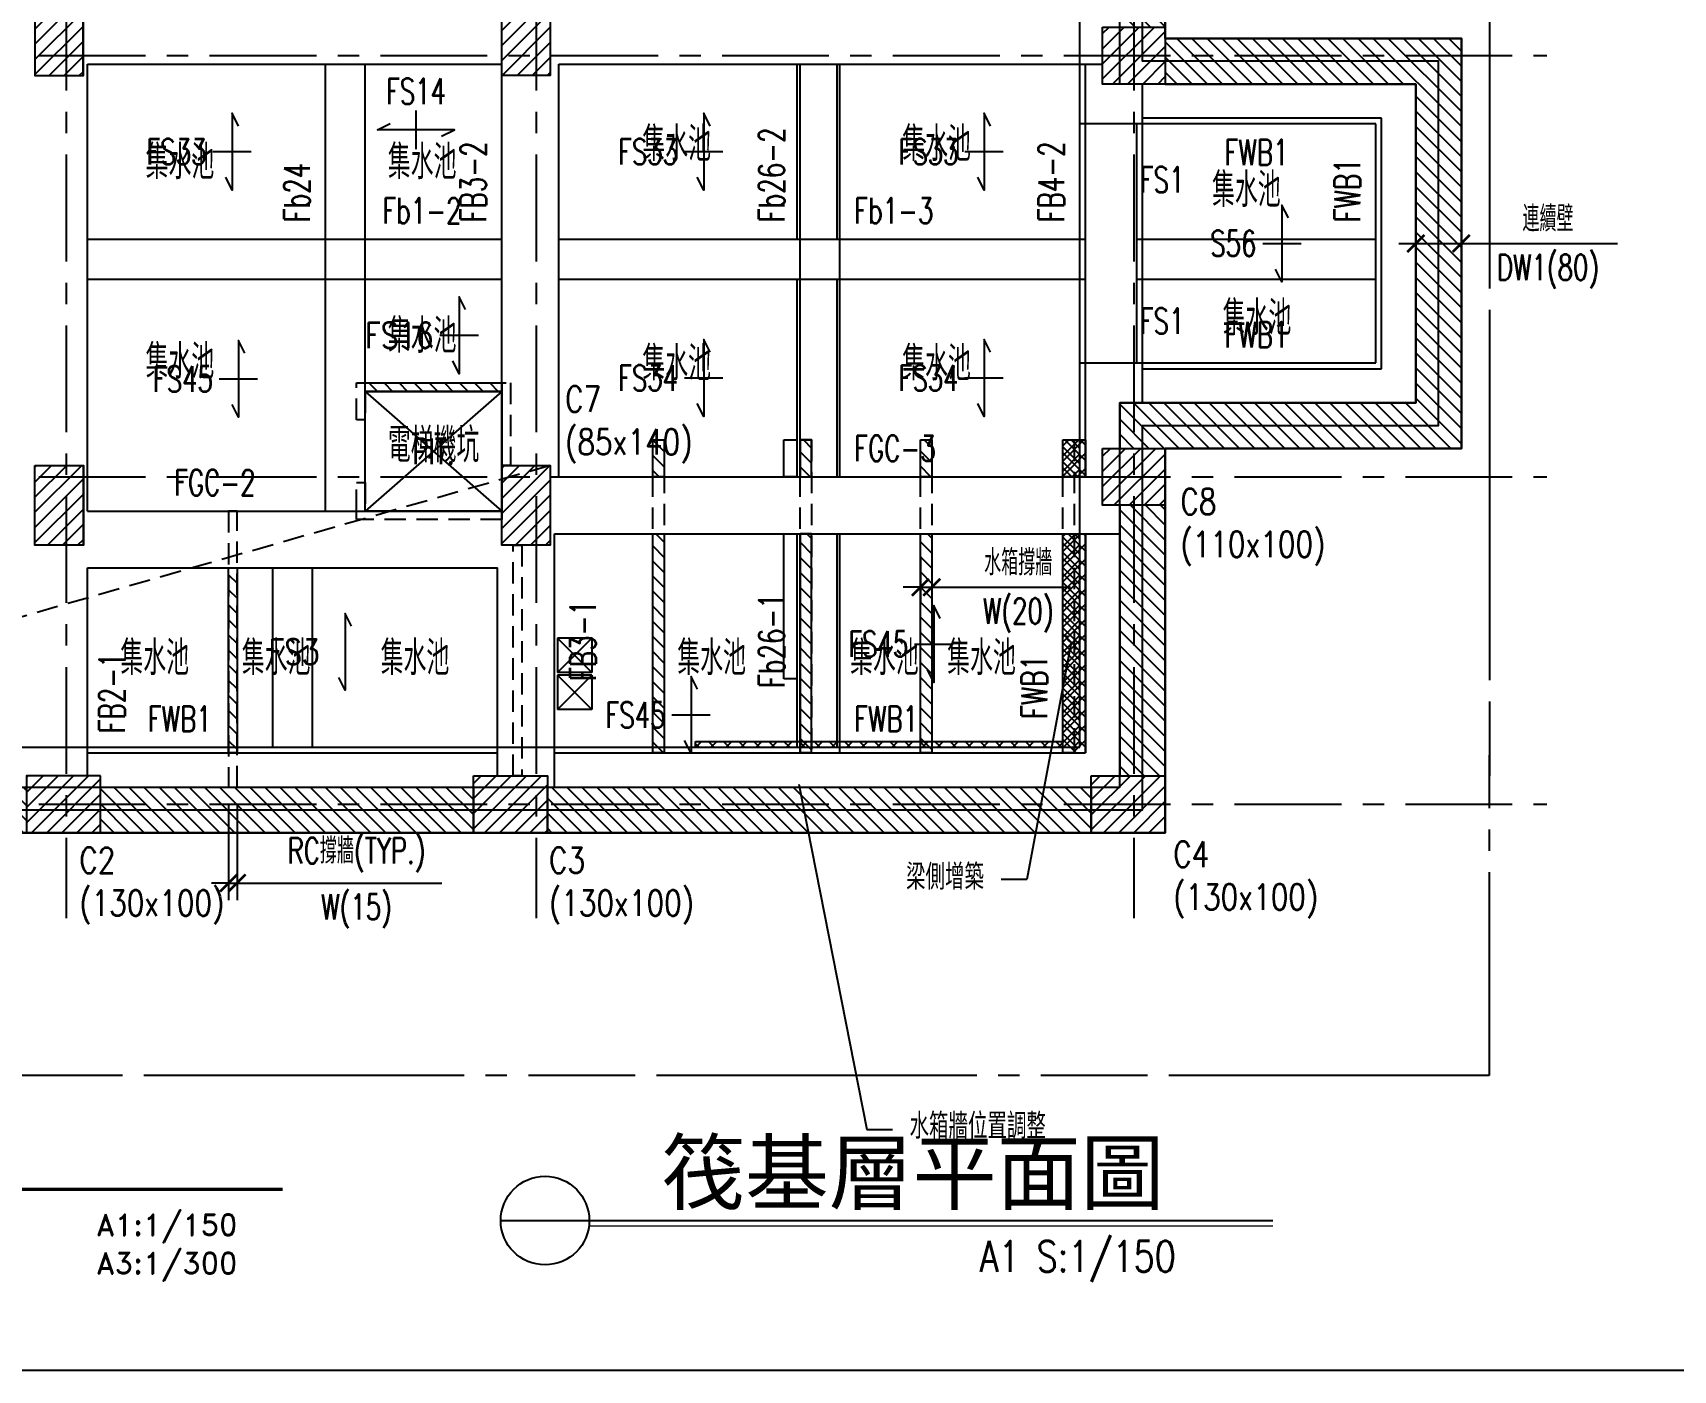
# Model space of a CAD drawing. Header units: millimetres. Extents: x -3377 to 119122, y -22007 to 15479.
# Drawn here: x 4641 to 7522, y 3880 to 6229 of the extents above; entities that cross this region are included whole.
import ezdxf
from ezdxf import colors
from ezdxf.entities.mleader import LeaderData, LeaderLine
from ezdxf.enums import TextEntityAlignment as Align
from ezdxf.math import Vec2, Vec3

# ---------------------------------------------------------------- set-up
doc = ezdxf.new("R2010")
doc.units = ezdxf.units.MM
doc.header["$LTSCALE"] = 150
doc.header["$MEASUREMENT"] = 0
for name, pattern in [('CENTER', [2, 1.25, -0.25, 0.25, -0.25]), ('CONTIN', [20, 10, 10]), ('HIDDEN', [0.375, 0.25, -0.125])]:
    doc.linetypes.add(name, pattern=pattern)
doc.layers.get('0').update_dxf_attribs({"plot": 0})
doc.layers.add('5', color=5, linetype='Continuous', lineweight=13)
for name, color, linetype, plot in [('AREA', 3, 'Continuous', False), ('LABEL', 1, 'Continuous', False), ('S-ARCH', 252, 'Continuous', False), ('S-CLOUD_20220217(結構依建築圖2022-0216修改)', 4, 'Continuous', False)]:
    doc.layers.add(name, color=color, linetype=linetype, plot=plot)
for name, color, linetype in [('ARTIC', 6, 'Continuous'), ('blk', 8, 'Continuous'), ('Duct', 1, 'Continuous'), ('I-TXT', 7, 'Continuous'), ('S-COL', 7, 'Continuous'), ('S-CONC', 7, 'Continuous'), ('S-CONCB-W', 140, 'HIDDEN'), ('S-CONCWALL', 30, 'Continuous'), ('S-DIM', 2, 'Continuous'), ('S-GRID', 1, 'CENTER'), ('S-HATCH', 13, 'Continuous'), ('S-HATCH-COL', 13, 'Continuous'), ('S-HATCH-CONC', 124, 'Continuous'), ('S-HATCH-CONCWALL', 161, 'Continuous'), ('S-LEADER', 2, 'Continuous'), ('S-OPEN', 13, 'Continuous'), ('S-RCBMB', 3, 'HIDDEN'), ('S-RCBMG', 2, 'HIDDEN'), ('S-SITE', 34, 'CENTER'), ('S-SLAB', 5, 'Continuous'), ('S-SLABT', 2, 'Continuous'), ('S-TEXT', 2, 'Continuous'), ('S-TEXTB', 3, 'Continuous'), ('S-TEXTC', 3, 'Continuous'), ('S-TEXTG', 2, 'Continuous'), ('S-TITLE', 2, 'Continuous'), ('TEXT', 2, 'Continuous'), ('WALL', 2, 'Continuous')]:
    doc.layers.add(name, color=color, linetype=linetype)
doc.styles.add('3E', font='simplex.shx', dxfattribs={"width": 0.8, "height": 45, "bigfont": 'dayus.shx'})
doc.styles.add('BM-C', font='SIMPLEX.shx', dxfattribs={"width": 0.7, "bigfont": 'CHINESET.shx'})
doc.styles.add('CD1', font='romand', dxfattribs={"height": 3})
doc.styles.add('CS4', font='romans.shx', dxfattribs={"width": 0.7, "height": 45, "bigfont": 'lsp.shx'})
doc.styles.add('CT', font='')
doc.styles.add('ET', font='simplex.shx', dxfattribs={"width": 0.8})
doc.styles.add('LSP', font='SIMPLEX.shx', dxfattribs={"width": 0.8, "bigfont": 'lsp.shx'})
doc.styles.get('CT').set_extended_font_data('DFKai-SB')
doc.dimstyles.new('DIM150', dxfattribs={"dimscale": 15, "dimtxt": 3, "dimasz": 2, "dimexe": 2, "dimexo": 2, "dimgap": 1, "dimtad": 1, "dimdec": 1, "dimdsep": 46, "dimtxsty": 'CS4', "dimblk1": 'ARCHTICK', "dimblk2": 'ARCHTICK', "dimsah": 1, "dimcen": 2, "dimdle": 2, "dimadec": 0, "dimazin": 0, "dimtfac": 1, "dimtdec": 1, "dimtmove": 0, "dimatfit": 3, "dimldrblk": 'TAA', "dimfxl": 0, "dimtolj": 1, "dimarcsym": 0})

# ---------------------------------------------------------------- blocks, each defined once
blk = doc.blocks.new('LINE')
at = {"layer": 'S-GRID'}
for points in [[(-7410.87, -244.9), (-7410.87, -3085.91)], [(-6585.87, -244.9), (-6585.87, -3085.91)], [(-5535.87, -244.9), (-5535.87, -3085.91)], [(-11059.11, -1570.91), (-4810.87, -1570.91)], [(-11059.11, -2310.91), (-4810.87, -2310.91)], [(-11059.11, -2885.91), (-4810.87, -2885.91)]]:
    blk.add_lwpolyline(points, dxfattribs=at)
blk = doc.blocks.new('CONC')
for points in [[(-5560.9, -2260.9), (-4960.9, -2260.9), (-4960.9, -1540.9), (-5480.9, -1540.9), (-5480.9, -1620.9), (-5040.9, -1620.9), (-5040.9, -2180.9), (-5560.9, -2180.9)], [(-5480.9, -2360.9), (-5560.9, -2360.9), (-5560.9, -2835.9), (-5480.9, -2835.9)], [(-7350.9, -2855.9), (-6695.9, -2855.9), (-6695.9, -2935.9), (-7350.9, -2935.9)], [(-6565.9, -2855.9), (-5610.9, -2855.9), (-5610.9, -2935.9), (-6565.9, -2935.9)]]:
    blk.add_lwpolyline(points, close=True)
blk = doc.blocks.new('COL(B4F-B2F)')
for points in [[(-7380.9, -1465.9), (-7465.9, -1465.9), (-7465.9, -1605.9), (-7380.9, -1605.9)], [(-6645.9, -1465.9), (-6560.9, -1465.9), (-6560.9, -1605.9), (-6645.9, -1605.9)], [(-5590.9, -1520.9), (-5480.9, -1520.9), (-5480.9, -1620.9), (-5590.9, -1620.9)], [(-5590.9, -2260.9), (-5480.9, -2260.9), (-5480.9, -2360.9), (-5590.9, -2360.9)], [(-7465.9, -2290.9), (-7380.9, -2290.9), (-7380.9, -2430.9), (-7465.9, -2430.9)], [(-6645.9, -2290.9), (-6560.9, -2290.9), (-6560.9, -2430.9), (-6645.9, -2430.9)], [(-7350.9, -2835.9), (-7480.9, -2835.9), (-7480.9, -2935.9), (-7350.9, -2935.9)], [(-6695.9, -2835.9), (-6565.9, -2835.9), (-6565.9, -2935.9), (-6695.9, -2935.9)], [(-5610.9, -2835.9), (-5480.9, -2835.9), (-5480.9, -2935.9), (-5610.9, -2935.9)]]:
    blk.add_lwpolyline(points, close=True)
blk = doc.blocks.new('WALL(B4F)')
for points in [[(-6645.9, -2290.9), (-6645.9, -2160.9), (-6885.9, -2160.9), (-6885.9, -2210.9), (-6900.9, -2210.9), (-6900.9, -2145.9), (-6630.9, -2145.9), (-6630.9, -2290.9), (-6645.9, -2290.9)], [(-6645.9, -2385.9), (-6900.9, -2385.9), (-6900.9, -2370.9), (-6900.9, -2320.9), (-6885.9, -2320.9), (-6885.9, -2370.9), (-6645.9, -2370.9), (-6645.9, -2385.9)], [(-7110.9, -2370.9), (-7125.9, -2370.9), (-7125.9, -2855.9), (-7110.9, -2855.9), (-7110.9, -2370.9)]]:
    blk.add_lwpolyline(points)
blk.add_lwpolyline([(-6610.9, -2835.9), (-6625.9, -2835.9), (-6625.9, -2430.9), (-6610.9, -2430.9)], close=True)
blk = doc.blocks.new('_ARCHTICK')
at = {"color": 0, "linetype": 'ByBlock', "const_width": 0.15}
blk.add_lwpolyline([(-0.5, -0.5), (0.5, 0.5)], dxfattribs=at)
blk = doc.blocks.new('*D20')
at = {"layer": 'DEFPOINTS', "color": 0, "transparency": 16777216}
for p in [(7069.5, 5859.2), (7149.5, 5859.2), (7149.5, 5859.2)]:
    blk.add_point(p, dxfattribs=at)
at = {"layer": 'S-DIM', "color": 0, "lineweight": -2, "transparency": 16777216}
for p, q in [((7039.5, 5859.2), (7149.5, 5859.2)), ((7149.5, 5859.2), (7423.8, 5859.2))]:
    blk.add_line(p, q, dxfattribs=at)
at = {"layer": 'S-DIM', "color": 0, "lineweight": -2, "transparency": 16777216, "xscale": 30, "yscale": 30, "zscale": 30, "rotation": 180}
blk.add_blockref('_ARCHTICK', (7069.5, 5859.2), dxfattribs=at)
at = {"layer": 'S-DIM', "color": 0, "lineweight": -2, "transparency": 16777216, "xscale": 30, "yscale": 30, "zscale": 30}
blk.add_blockref('_ARCHTICK', (7149.5, 5859.2), dxfattribs=at)
at = {"layer": 'S-DIM', "color": 0, "transparency": 16777216, "char_height": 45, "attachment_point": 5, "style": 'CS4'}
for s, insert in [('\\A1;連續壁', (7301.7, 5902.5)), ('\\A1;DW1(80)', (7301.7, 5809.9))]:
    blk.add_mtext(s, dxfattribs=dict(at, insert=insert))
blk = doc.blocks.new('TAA')
at = {"linetype": 'Continuous'}
blk.add_line((0, 0), (-1.663, 0), dxfattribs=at)
blk.add_solid([(-1.5, -0.25), (-1.5, 0.25), (0, 0)], dxfattribs=at)
blk = doc.blocks.new('水箱牆B(B4F)')
for points in [[(-6380.9, -2245.9), (-6360.9, -2245.9), (-6360.9, -2795.9), (-6380.9, -2795.9)], [(-6122.1, -2245.9), (-6102.1, -2245.9), (-6102.1, -2795.9), (-6122.1, -2795.9)], [(-5910.9, -2245.9), (-5890.9, -2245.9), (-5890.9, -2795.9), (-5910.9, -2795.9)], [(-5660.9, -2245.9), (-5640.9, -2245.9), (-5640.9, -2795.9), (-5660.9, -2795.9)]]:
    blk.add_lwpolyline(points, close=True)
blk = doc.blocks.new('*D30')
at = {"layer": 'DEFPOINTS', "color": 0, "transparency": 16777216}
for p in [(6199.5, 5339.2), (6219.5, 5339.2), (6219.5, 5255.4)]:
    blk.add_point(p, dxfattribs=at)
at = {"layer": 'S-DIM', "color": 0, "lineweight": -2, "transparency": 16777216}
for p, q in [((6199.5, 5309.2), (6199.5, 5225.4)), ((6219.5, 5309.2), (6219.5, 5225.4)), ((6199.5, 5255.4), (6169.5, 5255.4)), ((6199.5, 5255.4), (6219.5, 5255.4)), ((6219.5, 5255.4), (6463.1, 5255.4))]:
    blk.add_line(p, q, dxfattribs=at)
at = {"layer": 'S-DIM', "color": 0, "lineweight": -2, "transparency": 16777216, "xscale": 30, "yscale": 30, "zscale": 30}
blk.add_blockref('_ARCHTICK', (6199.5, 5255.4), dxfattribs=at)
at = {"layer": 'S-DIM', "color": 0, "lineweight": -2, "transparency": 16777216, "xscale": 30, "yscale": 30, "zscale": 30, "rotation": 180}
blk.add_blockref('_ARCHTICK', (6219.5, 5255.4), dxfattribs=at)
at = {"layer": 'S-DIM', "color": 0, "transparency": 16777216, "char_height": 45, "attachment_point": 5, "style": 'CS4'}
for s, insert in [('\\A1;水箱撐牆', (6371.3, 5298.8)), ('\\A1;W(20)', (6371.3, 5206.1))]:
    blk.add_mtext(s, dxfattribs=dict(at, insert=insert))
blk = doc.blocks.new('水箱牆(FB)')
for points in [[(-6380.9, -2245.9), (-6360.9, -2245.9), (-6360.9, -2310.9), (-6380.9, -2310.9)], [(-6122.1, -2310.9), (-6102.1, -2310.9), (-6102.1, -2245.9), (-6122.1, -2245.9)], [(-5910.9, -2245.9), (-5890.9, -2245.9), (-5890.9, -2310.9), (-5910.9, -2310.9)], [(-6380.9, -2410.9), (-6360.9, -2410.9), (-6360.9, -2795.9), (-6380.9, -2795.9)], [(-6122.1, -2795.9), (-6102.1, -2795.9), (-6102.1, -2410.9), (-6122.1, -2410.9)], [(-5910.9, -2410.9), (-5890.9, -2410.9), (-5890.9, -2795.9), (-5910.9, -2795.9)]]:
    blk.add_lwpolyline(points, close=True)
blk = doc.blocks.new('WALL(FB)')
for points in [[(-6885.9, -2145.9), (-6645.9, -2145.9), (-6645.9, -2160.9), (-6885.9, -2160.9)], [(-7125.9, -2470.9), (-7110.9, -2470.9), (-7110.9, -2795.9), (-7125.9, -2795.9)]]:
    blk.add_lwpolyline(points, close=True)
blk = doc.blocks.new('_Integral')
at = {"color": 0, "linetype": 'ByBlock', "lineweight": -2}
for centre, start, end in [((0.445, -0.091), 102, 168), ((-0.445, 0.091), 282, 348)]:
    blk.add_arc(centre, 0.454, start, end, dxfattribs=at)
blk = doc.blocks.new('*D116')
at = {"layer": 'DEFPOINTS', "color": 0, "transparency": 16777216}
for p in [(4984.5, 4904.2), (4999.5, 4904.2), (4999.5, 4735.8)]:
    blk.add_point(p, dxfattribs=at)
at = {"layer": 'S-DIM', "color": 0, "lineweight": -2, "transparency": 16777216}
for p, q in [((4984.5, 4874.2), (4984.5, 4705.8)), ((4999.5, 4874.2), (4999.5, 4705.8)), ((4984.5, 4735.8), (4954.5, 4735.8)), ((4984.5, 4735.8), (4999.5, 4735.8)), ((4999.5, 4735.8), (5358.8, 4735.8))]:
    blk.add_line(p, q, dxfattribs=at)
at = {"layer": 'S-DIM', "color": 0, "lineweight": -2, "transparency": 16777216, "xscale": 30, "yscale": 30, "zscale": 30}
blk.add_blockref('_ARCHTICK', (4984.5, 4735.8), dxfattribs=at)
at = {"layer": 'S-DIM', "color": 0, "lineweight": -2, "transparency": 16777216, "xscale": 30, "yscale": 30, "zscale": 30, "rotation": 180}
blk.add_blockref('_ARCHTICK', (4999.5, 4735.8), dxfattribs=at)
at = {"layer": 'S-DIM', "color": 0, "transparency": 16777216, "char_height": 45, "attachment_point": 5, "style": 'CS4'}
for s, insert in [('\\A1;RC撐牆(TYP.)', (5209.2, 4785.1)), ('\\A1;W(15)', (5209.2, 4686.5))]:
    blk.add_mtext(s, dxfattribs=dict(at, insert=insert))
blk = doc.blocks.new('SITE')
blk.add_lwpolyline([(-10719.2, -3362.4), (-10719.2, -2105.2), (-10719.2, -517.7), (-4911, -517.8), (-4911.5, -2105.3), (-4911.9, -3362.4), (-7893.7, -3362.4)], close=True)
blk = doc.blocks.new('DwFm')
blk.add_lwpolyline([(-12110.4, -3880.1), (0, -3880.1)])
at = {"layer": 'DEFPOINTS', "color": 252, "linetype": 'HIDDEN'}
blk.add_lwpolyline([(-6560.9, -2290.9), (-12110.4, -3880.1)], dxfattribs=at)
blk = doc.blocks.new('A$C34150067')
at = {"layer": 'S-HATCH'}
h = blk.add_hatch(dxfattribs=at)
h.set_pattern_fill('ANSI37', color=252, scale=150, style=0)
h.set_pattern_definition([(45, (-1391.178, -3362.39), (-13.25825, 13.25825), []), (135, (-1391.178, -3362.39), (-13.25825, -13.25825), [])])
h.paths.add_polyline_path([(4413.4, -2268.2), (4413.4, -2258.2), (5058.4, -2258.2), (5058.4, -1893.2), (5088.4, -1893.2), (5088.4, -2268.2)])
h.paths.add_polyline_path([(5058.4, -1728.2), (5088.4, -1728.2), (5088.4, -1793.2), (5058.4, -1793.2)])
at = {"layer": '5', "color": 252, "linetype": 'Continuous'}
blk.add_lwpolyline([(4226.8, -3108.7), (5427.5, -3108.7)], dxfattribs=at)
at = {"layer": 'AREA', "color": 252}
blk.add_lwpolyline([(3248.4, -468.2), (1998.1, -468.2, 1.444326), (1280, -2378.2), (2357.1, -2378.2), (5198.4, -2378.2), (5198.4, -1703.2), (5718.4, -1703.2), (5718.4, -1063.2), (5198.4, -1063.2), (5198.4, -468.2), (4163.4, -468.2), (4163.4, -438.2), (3248.4, -438.2)], format="xyb", close=True, dxfattribs=at)
at = {"layer": 'ARTIC', "color": 252}
for points in [[(3338.4, -948.2), (3253.4, -948.2), (3253.4, -1088.2), (3338.4, -1088.2)], [(4073.4, -948.2), (4158.4, -948.2), (4158.4, -1088.2), (4073.4, -1088.2)], [(5128.4, -1003.2), (5238.4, -1003.2), (5238.4, -1103.2), (5128.4, -1103.2)], [(5128.4, -1743.2), (5238.4, -1743.2), (5238.4, -1843.2), (5128.4, -1843.2)], [(3253.4, -1773.2), (3338.4, -1773.2), (3338.4, -1913.2), (3253.4, -1913.2)], [(4073.4, -1773.2), (4158.4, -1773.2), (4158.4, -1913.2), (4073.4, -1913.2)], [(3368.4, -2318.2), (3238.4, -2318.2), (3238.4, -2418.2), (3368.4, -2418.2)], [(4023.4, -2318.2), (4153.4, -2318.2), (4153.4, -2418.2), (4023.4, -2418.2)], [(5108.4, -2318.2), (5238.4, -2318.2), (5238.4, -2418.2), (5108.4, -2418.2)]]:
    blk.add_lwpolyline(points, close=True, dxfattribs=at)
at = {"layer": 'blk', "color": 252, "linetype": 'CONTIN'}
for p, q in [((4171.2, -2076.8), (4231.2, -2136.8)), ((4171.2, -2136.8), (4231.2, -2076.8)), ((4171.2, -2076.8), (4171.2, -2136.8)), ((4231.2, -2076.8), (4171.2, -2076.8)), ((4171.2, -2076.8), (4231.2, -2136.8)), ((4171.2, -2136.8), (4231.2, -2076.8)), ((4231.2, -2076.8), (4231.2, -2136.8)), ((4231.2, -2076.8), (4231.2, -2136.8)), ((4231.2, -2136.8), (4171.2, -2136.8)), ((4171.2, -2141.8), (4231.2, -2201.8)), ((4171.2, -2201.8), (4231.2, -2141.8)), ((4171.2, -2141.8), (4171.2, -2201.8)), ((4231.2, -2141.8), (4171.2, -2141.8)), ((4171.2, -2141.8), (4231.2, -2201.8)), ((4171.2, -2201.8), (4231.2, -2141.8)), ((4231.2, -2141.8), (4231.2, -2201.8)), ((4231.2, -2141.8), (4231.2, -2201.8)), ((4231.2, -2201.8), (4171.2, -2201.8))]:
    blk.add_line(p, q, dxfattribs=at)
at = {"layer": 'Duct', "color": 252, "linetype": 'CENTER', "ltscale": 3}
blk.add_lwpolyline([(0, -2844.7), (0, -1587.5), (0, 0), (5808.3, -0.1), (5807.7, -1587.6), (5807.3, -2844.7), (2825.5, -2844.7)], close=True, dxfattribs=at)
at = {"layer": 'LABEL', "color": 252}
blk.add_lwpolyline([(4071.4, -3099.6), (5427.5, -3099.6)], dxfattribs=at)
at = {"layer": 'LABEL', "color": 252, "linetype": 'Continuous'}
blk.add_arc((4149.1, -3099.6), 77.8, 180.0000014999924, 179.9999985000077, dxfattribs=at)
at = {"layer": 'S-RCBMB', "color": 252, "linetype": 'ByBlock'}
for p, q in [((3763.4, -1375.7), (3763.4, -1068.2)), ((3833.4, -1375.7), (3833.4, -1068.2)), ((4592.1, -1375.7), (4592.1, -1068.2)), ((4662.1, -1375.7), (4662.1, -1068.2)), ((3345.9, -1375.7), (3763.4, -1375.7)), ((3833.4, -1375.7), (4073.4, -1375.7)), ((4173.4, -1375.7), (4592.1, -1375.7)), ((4662.1, -1375.7), (5088.4, -1375.7)), ((5188.4, -1375.7), (5608.4, -1375.7)), ((3345.9, -1445.7), (3763.4, -1445.7)), ((3763.4, -1853.2), (3763.4, -1445.7)), ((3833.4, -1853.2), (3833.4, -1445.7)), ((3833.4, -1445.7), (4073.4, -1445.7)), ((4173.4, -1445.7), (4592.1, -1445.7)), ((4592.1, -1793.2), (4592.1, -1445.7)), ((4662.1, -1793.2), (4662.1, -1445.7)), ((4662.1, -1445.7), (5088.4, -1445.7)), ((5188.4, -1445.7), (5608.4, -1445.7)), ((4568.4, -1728.2), (4592.1, -1728.2)), ((4568.4, -1793.2), (4568.4, -1728.2)), ((4592.1, -1793.2), (4568.4, -1793.2)), ((4568.4, -2148.2), (4568.4, -1893.2)), ((4592.1, -2268.2), (4592.1, -1893.2)), ((4662.1, -2268.2), (4662.1, -1893.2)), ((3670.9, -2268.2), (3670.9, -1953.2)), ((3740.9, -2268.2), (3740.9, -1953.2)), ((4592.1, -2148.2), (4568.4, -2148.2))]:
    blk.add_line(p, q, dxfattribs=at)
at = {"layer": 'S-RCBMG', "color": 252, "linetype": 'ByBlock'}
for p, q in [((5088.4, -2268.2), (5088.4, -578.2)), ((3345.9, -1853.2), (3345.9, -1068.2)), ((3345.9, -1068.2), (4073.4, -1068.2)), ((4073.4, -1773.2), (4073.4, -1068.2)), ((4173.4, -1793.2), (4173.4, -1068.2)), ((4173.4, -1068.2), (5088.4, -1068.2)), ((5678.4, -1103.2), (5128.4, -1103.2)), ((5678.4, -1663.2), (5678.4, -1103.2)), ((5608.4, -1173.2), (5088.4, -1173.2)), ((5188.4, -1593.2), (5188.4, -1173.2)), ((5608.4, -1593.2), (5608.4, -1173.2)), ((5088.4, -1593.2), (5608.4, -1593.2)), ((5158.4, -1743.2), (5158.4, -1663.2)), ((5158.4, -1663.2), (5678.4, -1663.2)), ((5058.4, -1728.2), (5088.4, -1728.2)), ((5058.4, -1793.2), (5058.4, -1728.2)), ((4173.4, -1793.2), (5088.4, -1793.2)), ((5088.4, -1793.2), (5058.4, -1793.2)), ((5158.4, -2318.2), (5158.4, -1843.2)), ((3345.9, -1853.2), (4073.4, -1853.2)), ((4165.9, -2268.2), (4165.9, -1893.2)), ((4165.9, -1893.2), (5088.4, -1893.2)), ((5058.4, -2258.2), (5058.4, -1893.2)), ((3345.9, -2268.2), (3345.9, -1953.2)), ((3345.9, -1953.2), (4065.9, -1953.2)), ((4065.9, -2268.2), (4065.9, -1953.2)), ((1280, -2268.2), (5088.4, -2268.2)), ((4413.4, -2268.2), (4413.4, -2258.2)), ((4413.4, -2258.2), (5058.4, -2258.2)), ((3368.4, -2338.2), (4023.4, -2338.2)), ((4153.4, -2338.2), (5108.4, -2338.2))]:
    blk.add_line(p, q, dxfattribs=at)
at = {"layer": 'S-SLAB', "color": 252}
blk.add_lwpolyline([(3833.4, -1643.2), (4073.4, -1643.2), (4073.4, -1853.2), (3833.4, -1853.2)], close=True, dxfattribs=at)
at = {"layer": 'WALL', "color": 252}
for points in [[(3208.4, -428.2), (2013, -428.2, 1.434028), (1280, -2418.2), (2357.1, -2418.2), (5238.4, -2418.2), (5238.4, -1743.2), (5758.4, -1743.2), (5758.4, -1023.2), (5238.4, -1023.2), (5238.4, -428.2), (4203.4, -428.2), (4203.4, -398.2), (3208.4, -398.2)], [(3288.4, -508.2), (1982.9, -508.2, 1.455344), (1280, -2338.2), (2357.1, -2338.2), (5158.4, -2338.2), (5158.4, -1663.2), (5678.4, -1663.2), (5678.4, -1103.2), (5158.4, -1103.2), (5158.4, -508.2), (4123.4, -508.2), (4123.4, -478.2), (3288.4, -478.2)]]:
    blk.add_lwpolyline(points, format="xyb", close=True, dxfattribs=at)
at = {"layer": 'I-TXT', "color": 252, "style": 'BM-C', "width": 0.67}
for s, p in [('集水池', (4320, -1238.5)), ('集水池', (4776.3, -1238.5)), ('集水池', (3447.6, -1270.3)), ('集水池', (3873, -1270.3)), ('集水池', (5320.4, -1319.1)), ('集水池', (5339.1, -1544)), ('集水池', (3873, -1575.4)), ('集水池', (3447.6, -1620.8)), ('集水池', (4320, -1623.9)), ('集水池', (4776.3, -1623.9)), ('電梯機坑', (3873, -1767.5)), ('集水池', (3403.3, -2141.4)), ('集水池', (3616.5, -2141.4)), ('集水池', (3860.4, -2141.4)), ('集水池', (4381.4, -2141.4)), ('集水池', (4684.6, -2141.4)), ('集水池', (4855.3, -2141.4))]:
    blk.add_text(s, height=60, dxfattribs=at).set_placement(p)
at = {"layer": 'TEXT', "color": 252, "linetype": 'Continuous', "style": 'CT', "width": 1}
blk.add_text('筏基層平面圖', height=108, dxfattribs=at).set_placement((4353, -3069.3))
at = {"layer": 'TEXT', "color": 252, "style": 'ET', "width": 0.8}
blk.add_text('A1 S:1/150', height=54, dxfattribs=at).set_placement((5256.9, -3189.3), align=Align.RIGHT)
blk = doc.blocks.new('2022-0217')
blk.add_blockref('A$C34150067', (-10719.2, -517.7))
blk = doc.blocks.new('_None')

msp = doc.modelspace()

# ---------------------------------------------------------------- hatches: boundary and pattern name
at = {"layer": 'S-HATCH'}
h = msp.add_hatch(dxfattribs=at)
h.set_pattern_fill('ANSI37', color=256, scale=150, style=0)
h.set_pattern_definition([(45, (0, 3880.068), (-13.25825, 13.25825), []), (135, (0, 3880.068), (-13.25825, -13.25825), [])])
h.paths.add_polyline_path([(6449.53, 5514.23), (6489.53, 5514.23), (6489.53, 5449.23), (6449.53, 5449.23)])
h.paths.add_polyline_path([(6449.53, 5349.23), (6489.53, 5349.23), (6489.53, 4964.23), (6449.53, 4964.23)])
at = {"layer": 'S-HATCH-COL'}
h = msp.add_hatch(dxfattribs=at)
h.set_pattern_fill('ANSI31', color=256, scale=150, style=0)
h.paths.add_polyline_path([(2684.53, 6339.23), (2574.53, 6339.23), (2574.53, 6429.23), (2684.53, 6429.23)])
h.paths.add_polyline_path([(2684.53, 5489.23), (2574.53, 5489.23), (2574.53, 5579.23), (2684.53, 5579.23)])
h.paths.add_polyline_path([(6519.53, 6239.23), (6629.53, 6239.23), (6629.53, 6139.23), (6519.53, 6139.23)])
h.paths.add_polyline_path([(6519.53, 5499.23), (6629.53, 5499.23), (6629.53, 5399.23), (6519.53, 5399.23)])
h.paths.add_polyline_path([(6499.53, 4924.23), (6629.53, 4924.23), (6629.53, 4824.23), (6499.53, 4824.23)])
h.paths.add_polyline_path([(5414.53, 4924.23), (5544.53, 4924.23), (5544.53, 4824.23), (5414.53, 4824.23)])
h.paths.add_polyline_path([(4759.53, 4924.23), (4629.53, 4924.23), (4629.53, 4824.23), (4759.53, 4824.23)])
h.paths.add_polyline_path([(3744.53, 6814.23), (3874.53, 6814.23), (3874.53, 6714.23), (3744.53, 6714.23)])
h.paths.add_polyline_path([(3744.53, 6249.23), (3854.53, 6249.23), (3854.53, 6149.23), (3744.53, 6149.23)])
h.paths.add_polyline_path([(3744.53, 5514.23), (3854.53, 5514.23), (3854.53, 5414.23), (3744.53, 5414.23)])
h.paths.add_polyline_path([(3744.53, 4924.23), (3874.53, 4924.23), (3874.53, 4824.23), (3744.53, 4824.23)])
h.paths.add_polyline_path([(4729.53, 6814.23), (4599.53, 6814.23), (4599.53, 6714.23), (4729.53, 6714.23)])
h.paths.add_polyline_path([(5464.53, 5469.23), (5549.53, 5469.23), (5549.53, 5329.23), (5464.53, 5329.23)])
h.paths.add_polyline_path([(5464.53, 6294.23), (5549.53, 6294.23), (5549.53, 6154.23), (5464.53, 6154.23)])
h.paths.add_polyline_path([(4729.53, 6294.23), (4644.53, 6294.23), (4644.53, 6154.23), (4729.53, 6154.23)])
h.paths.add_polyline_path([(4644.53, 5469.23), (4729.53, 5469.23), (4729.53, 5329.23), (4644.53, 5329.23)])
h.paths.add_polyline_path([(5464.53, 6814.23), (5594.53, 6814.23), (5594.53, 6714.23), (5464.53, 6714.23)])
h.paths.add_polyline_path([(6499.53, 6814.23), (6629.53, 6814.23), (6629.53, 6714.23), (6499.53, 6714.23)])
h.paths.add_polyline_path([(2187.43, 5919.23), (2257.43, 5919.23), (2257.43, 5989.23), (2187.43, 5989.23)])
at = {"layer": 'S-HATCH-CONC'}
h = msp.add_hatch(dxfattribs=at)
h.set_pattern_fill('ANSI31', color=256, scale=150, angle=90, style=0)
h.set_pattern_definition([(135, (0, 3880.068), (-13.25825, -13.25825), [])])
h.paths.add_polyline_path([(6549.53, 5499.23), (7149.53, 5499.23), (7149.53, 6219.23), (6629.53, 6219.23), (6629.53, 6139.23), (7069.53, 6139.23), (7069.53, 5579.23), (6549.53, 5579.23)])
h.paths.add_polyline_path([(6549.53, 6714.23), (6629.53, 6714.23), (6629.53, 6239.23), (6549.53, 6239.23)])
h.paths.add_polyline_path([(6629.53, 5399.23), (6549.53, 5399.23), (6549.53, 4924.23), (6629.53, 4924.23)])
h.paths.add_polyline_path([(3874.53, 4904.23), (4629.53, 4904.23), (4629.53, 4824.23), (3874.53, 4824.23)])
h.paths.add_polyline_path([(4759.53, 4904.23), (5414.53, 4904.23), (5414.53, 4824.23), (4759.53, 4824.23)])
h.paths.add_polyline_path([(5544.53, 4904.23), (6499.53, 4904.23), (6499.53, 4824.23), (5544.53, 4824.23)])
edge = h.paths.add_edge_path()
edge.add_line((3744.53, 4824.23), (2671.18, 4824.23))
edge.add_arc((2671.18, 5954.23), 1130, 49.55789, 269.99999, ccw=False)
edge.add_line((3404.19, 6814.23), (3744.53, 6814.23))
edge.add_line((3744.53, 6814.23), (3744.53, 6734.23))
edge.add_line((3744.53, 6734.23), (3374.1, 6734.23))
edge.add_arc((2671.18, 5954.23), 1050, 47.97535, 269.99999)
edge.add_line((2671.18, 4904.23), (3744.53, 4904.23))
edge.add_line((3744.53, 4904.23), (3744.53, 4824.23))
h.paths.add_polyline_path([(3874.53, 6814.23), (4599.53, 6814.23), (4599.53, 6734.23), (3874.53, 6734.23)])
h.paths.add_polyline_path([(5464.53, 6764.23), (4729.53, 6764.23), (4729.53, 6814.23), (4599.53, 6814.23), (4599.53, 6844.23), (5594.53, 6844.23), (5594.53, 6814.23), (5464.53, 6814.23)])
h.paths.add_polyline_path([(5594.53, 6814.23), (6499.53, 6814.23), (6499.53, 6734.23), (5594.53, 6734.23)])
at = {"layer": 'S-HATCH-CONCWALL'}
h = msp.add_hatch(dxfattribs=at)
h.set_pattern_fill('ANSI31', color=256, scale=150, angle=90, style=0)
h.paths.add_polyline_path([(4984.53, 5289.23), (4999.53, 5289.23), (4999.53, 4964.23), (4984.53, 4964.23)])
h.paths.add_polyline_path([(5224.53, 5614.23), (5464.53, 5614.23), (5464.53, 5599.23), (5224.53, 5599.23)])
h = msp.add_hatch(dxfattribs=at)
h.set_pattern_fill('ANSI31', color=256, scale=150, angle=90, style=0)
h.paths.add_polyline_path([(5729.53, 5514.23), (5749.53, 5514.23), (5749.53, 5449.23), (5729.53, 5449.23)])
h.paths.add_polyline_path([(5729.53, 5349.23), (5749.53, 5349.23), (5749.53, 4964.23), (5729.53, 4964.23)])
h.paths.add_polyline_path([(5988.28, 4964.23), (6008.28, 4964.23), (6008.28, 5349.23), (5988.28, 5349.23)])
h.paths.add_polyline_path([(5988.28, 5449.23), (6008.28, 5449.23), (6008.28, 5514.23), (5988.28, 5514.23)])
h.paths.add_polyline_path([(6199.53, 5514.23), (6219.53, 5514.23), (6219.53, 5449.23), (6199.53, 5449.23)])
h.paths.add_polyline_path([(6199.53, 5349.23), (6219.53, 5349.23), (6219.53, 4964.23), (6199.53, 4964.23)])

# ---------------------------------------------------------------- linework, layer by layer
at = {"layer": 'S-OPEN'}
for p, q in [((5224.53, 5599.23), (5464.53, 5389.23)), ((5464.53, 5599.23), (5224.53, 5389.23))]:
    msp.add_line(p, q, dxfattribs=at)
at = {"layer": 'S-RCBMB', "linetype": 'ByBlock'}
for p, q in [((5154.53, 5389.23), (5154.53, 6174.23)), ((5224.53, 5389.23), (5224.53, 6174.23)), ((5988.28, 5449.23), (5988.28, 6174.23)), ((6058.28, 5449.23), (6058.28, 6174.23)), ((4737.03, 5866.73), (5464.53, 5866.73)), ((5564.53, 5866.72), (6489.53, 5866.72)), ((4737.03, 5796.73), (5464.53, 5796.73)), ((5564.53, 5796.72), (6489.53, 5796.72)), ((5988.28, 4964.23), (5988.28, 5349.23)), ((6058.28, 4964.23), (6058.28, 5349.23))]:
    msp.add_line(p, q, dxfattribs=at)
at = {"layer": 'S-RCBMG', "linetype": 'ByBlock'}
for p, q in [((4737.03, 6174.23), (5464.53, 6174.23)), ((4737.03, 5389.23), (4737.03, 6174.23)), ((5464.53, 5469.23), (5464.53, 6174.23)), ((5564.53, 6174.23), (6519.53, 6174.23)), ((5564.53, 5449.23), (5564.53, 6174.23)), ((6489.53, 5449.23), (6489.53, 6174.23)), ((6589.53, 5579.23), (6589.53, 6139.23)), ((7069.53, 6139.23), (6629.53, 6139.23)), ((7069.53, 5579.23), (7069.53, 6139.23)), ((7009.53, 6079.23), (6589.53, 6079.23)), ((7009.53, 5639.23), (7009.53, 6079.23)), ((6589.53, 5639.23), (7009.53, 5639.23)), ((6589.53, 5579.23), (7069.53, 5579.23)), ((6449.53, 5514.23), (6489.53, 5514.23)), ((6449.53, 5449.23), (6449.53, 5514.23)), ((6489.53, 5514.23), (6489.53, 5449.23)), ((5564.53, 5449.23), (6519.53, 5449.23)), ((6489.53, 5449.23), (6449.53, 5449.23)), ((4737.03, 5389.23), (5464.53, 5389.23)), ((5557.03, 5349.23), (6549.53, 5349.23)), ((5557.03, 4904.23), (5557.03, 5349.23)), ((6449.53, 4964.23), (6449.53, 5349.23)), ((6449.53, 5349.23), (6489.53, 5349.23)), ((6489.53, 4964.23), (6489.53, 5349.23)), ((6489.53, 5349.23), (6489.53, 4964.23)), ((6549.53, 4924.23), (6549.53, 5349.23)), ((4737.03, 5289.23), (5457.03, 5289.23)), ((4737.03, 4924.23), (4737.03, 5289.23)), ((5457.03, 4924.23), (5457.03, 5289.23)), ((4737.03, 4964.23), (5457.03, 4964.23)), ((5557.03, 4964.23), (6489.53, 4964.23)), ((4759.53, 4904.23), (5414.53, 4904.23)), ((5544.53, 4904.23), (6499.53, 4904.23))]:
    msp.add_line(p, q, dxfattribs=at)
at = {"layer": 'S-RCBMG'}
msp.add_lwpolyline([(6449.53, 4964.23), (6489.53, 4964.23)], dxfattribs=at)
at = {"layer": 'S-SLAB'}
msp.add_lwpolyline([(6629.53, 4824.23), (2671.18, 4824.23, -1.4340277), (3404.19, 6814.23), (4599.53, 6814.23), (4599.53, 6844.23), (5594.53, 6844.23), (5594.53, 6814.23), (6629.53, 6814.23), (6629.53, 6219.23), (7149.53, 6219.23), (7149.53, 5499.23), (6629.53, 5499.23), (6629.53, 4824.23)], format="xyb", dxfattribs=at)
msp.add_lwpolyline([(5224.53, 5599.23), (5464.53, 5599.23), (5464.53, 5389.23), (5224.53, 5389.23)], close=True, dxfattribs=at)
at = {"layer": 'S-SLABT', "color": 1}
for p, q in [((5313.64, 6092.6), (5313.64, 6025.1)), ((4957.03, 6020.48), (5024.53, 6020.48)), ((5785.16, 6020.48), (5852.66, 6020.48)), ((6277.66, 6020.48), (6345.16, 6020.48)), ((6800.78, 5859.23), (6868.28, 5859.23)), ((5355.78, 5697.98), (5423.28, 5697.98)), ((4968.11, 5621.36), (5035.61, 5621.36)), ((5785.16, 5622.98), (5852.66, 5622.98)), ((6277.66, 5622.98), (6345.16, 5622.98)), ((6189.45, 5155.55), (6256.95, 5155.55)), ((5763.04, 5031.14), (5830.54, 5031.14))]:
    msp.add_line(p, q, dxfattribs=at)
for points in [[(5002.03, 6065.48), (4990.78, 6087.98), (4990.78, 5952.98), (4979.53, 5975.48)], [(5830.16, 6065.48), (5818.91, 6087.98), (5818.91, 5952.98), (5807.66, 5975.48)], [(6322.66, 6065.48), (6311.41, 6087.98), (6311.41, 5952.98), (6300.16, 5975.48)], [(5358.64, 6047.6), (5381.14, 6058.85), (5246.14, 6058.85), (5268.64, 6070.1)], [(6845.78, 5904.23), (6834.53, 5926.73), (6834.53, 5791.73), (6823.28, 5814.23)], [(5400.78, 5742.98), (5389.53, 5765.48), (5389.53, 5630.48), (5378.28, 5652.98)], [(5013.11, 5666.36), (5001.86, 5688.86), (5001.86, 5553.86), (4990.61, 5576.36)], [(5830.16, 5667.98), (5818.91, 5690.48), (5818.91, 5555.48), (5807.66, 5577.98)], [(6322.66, 5667.98), (6311.41, 5690.48), (6311.41, 5555.48), (6300.16, 5577.98)], [(6234.45, 5200.55), (6223.2, 5223.05), (6223.2, 5088.05), (6211.95, 5110.55)], [(5200.55, 5186.87), (5189.3, 5209.37), (5189.3, 5074.37), (5178.05, 5096.87)], [(5808.04, 5076.14), (5796.79, 5098.64), (5796.79, 4963.64), (5785.54, 4986.14)]]:
    msp.add_lwpolyline(points, dxfattribs=at)
at = {"layer": 'S-TITLE', "const_width": 6.25}
msp.add_lwpolyline([(3353.66, 4197.75), (5079.76, 4197.75)], dxfattribs=at)

# ---------------------------------------------------------------- block references
msp.add_blockref('DwFm', (12110.4, 7760.14))
at = {"layer": 'S-ARCH'}
msp.add_blockref('2022-0217', (12110.4, 7760.14), dxfattribs=at)
at = {"layer": 'S-COL'}
msp.add_blockref('COL(B4F-B2F)', (12110.4, 7760.14), dxfattribs=at)
at = {"layer": 'S-CONC'}
msp.add_blockref('CONC', (12110.4, 7760.14), dxfattribs=at)
at = {"layer": 'S-CONCB-W'}
for name in ['WALL(B4F)', '水箱牆B(B4F)']:
    msp.add_blockref(name, (12110.4, 7760.14), dxfattribs=at)
at = {"layer": 'S-CONCWALL'}
for name in ['WALL(FB)', '水箱牆(FB)']:
    msp.add_blockref(name, (12110.4, 7760.14), dxfattribs=at)
at = {"layer": 'S-GRID'}
msp.add_blockref('LINE', (12110.4, 7760.14), dxfattribs=at)
at = {"layer": 'S-SITE'}
msp.add_blockref('SITE', (12110.4, 7760.14), dxfattribs=at)

# ---------------------------------------------------------------- texts
at = {"layer": 'S-SLABT', "color": 2, "style": 'CS4', "width": 0.7}
msp.add_text('FS14', height=45, dxfattribs=at).set_placement((5313.64, 6103.85), align=Align.CENTER)
at = {"layer": 'S-SLABT', "color": 2}
for s, style, width, p in [('FS33', 'CS4', 0.7, (4945.78, 5997.98)), ('FS33', 'CS4', 0.7, (5773.91, 5997.98)), ('FS33', 'CS4', 0.7, (6266.41, 5997.98)), ('FS1', 'CS4', 0.7, (6662.89, 5948.55)), ('S56', 'CS4', 0.7, (6789.53, 5836.73)), ('FS1', 'CS4', 0.7, (6662.89, 5700.48)), ('FS16', '3E', 0.8, (5344.53, 5675.48)), ('FS45', 'CS4', 0.7, (4956.86, 5598.86)), ('FS34', 'CS4', 0.7, (5773.91, 5600.48)), ('FS34', 'CS4', 0.7, (6266.41, 5600.48)), ('FS3', '3E', 0.8, (5144.3, 5119.37)), ('FS45', 'CS4', 0.7, (6178.2, 5133.05)), ('FS45', 'CS4', 0.7, (5751.79, 5008.64))]:
    msp.add_text(s, height=45, dxfattribs=dict(at, style=style, width=width)).set_placement(p, align=Align.RIGHT)
at = {"layer": 'S-TEXT', "style": 'CS4', "width": 0.7}
msp.add_text('PIT.', height=45, dxfattribs=at).set_placement((5344.53, 5494.23), align=Align.MIDDLE_CENTER)
at = {"layer": 'S-TEXTB', "linetype": 'ByBlock', "style": 'CS4', "width": 0.7}
for s, p in [('Fb26-2', (5938.28, 5896.72, 0)), ('Fb24', (5104.53, 5896.73, 0))]:
    msp.add_text(s, height=45, rotation=90, dxfattribs=at).set_placement(p, align=Align.MIDDLE_LEFT)
for s, p in [('Fb1-2', (5254.53, 5916.73, 0)), ('Fb1-3', (6083.28, 5916.72, 0))]:
    msp.add_text(s, height=45, dxfattribs=at).set_placement(p, align=Align.MIDDLE_LEFT)
msp.add_text('Fb26-1', height=45, rotation=90, dxfattribs=at).set_placement((5938.28, 5161.73), align=Align.MIDDLE)
at = {"layer": 'S-TEXTC', "style": 'CS4', "width": 0.8}
for s, p in [('C7', (5575.58, 5563.27)), ('(85x140)', (5575.58, 5488.27)), ('C8', (6656.14, 5383.39)), ('(110x100)', (6656.14, 5308.39)), ('C2', (4722.48, 4753.27)), ('C3', (5547.27, 4753.27)), ('C4', (6643.56, 4763.9)), ('(130x100)', (4722.48, 4678.27)), ('(130x100)', (5547.27, 4678.27)), ('(130x100)', (6643.56, 4688.9))]:
    msp.add_text(s, height=45, dxfattribs=at).set_placement(p)
at = {"layer": 'S-TEXTG', "style": 'CS4', "width": 0.7}
for s, p in [('FB3-2', (5414.53, 5896.73, 0)), ('FB4-2', (6429.53, 5896.72, 0)), ('FWB1', (6949.53, 5896.73, 0))]:
    msp.add_text(s, height=45, rotation=90, dxfattribs=at).set_placement(p, align=Align.MIDDLE_LEFT)
for p in [(6789.53, 6019.23), (6789.53, 5699.23)]:
    msp.add_text('FWB1', height=45, dxfattribs=at).set_placement(p, align=Align.MIDDLE)
for s, p in [('FGC-3', (6083.28, 5499.23, 0)), ('FWB1', (6083.28, 5024.23, 0))]:
    msp.add_text(s, height=45, dxfattribs=at).set_placement(p, align=Align.MIDDLE_LEFT)
for s, p in [('FGC-2', (5032.03, 5439.23, 0)), ('FWB1', (4954.53, 5024.23, 0))]:
    msp.add_text(s, height=45, dxfattribs=at).set_placement(p, align=Align.MIDDLE_RIGHT)
for s, p in [('FB3-1', (5607.03, 5161.73)), ('FB2-1', (4779.67, 5069.95)), ('FWB1', (6399.53, 5080.38))]:
    msp.add_text(s, height=45, rotation=90, dxfattribs=at).set_placement(p, align=Align.MIDDLE)
at = {"layer": 'S-TITLE', "style": 'CD1'}
for s, p in [('A1:1/150', (4999.99, 4116.93)), ('A3:1/300', (4999.99, 4049.43))]:
    msp.add_text(s, height=37.5, dxfattribs=at).set_placement(p, align=Align.RIGHT)

# ---------------------------------------------------------------- dimensions: what is measured, and where the dimension line sits
at = {"layer": 'S-DIM'}
for base, p1, p2, text, picture, middle in [((7149.53, 5859.23), (7069.53, 5859.23), (7149.53, 5859.23), '連續壁\\XDW1(<>)', '*D20', (7301.67, 5859.23)), ((6219.53, 5255.37), (6199.53, 5339.23), (6219.53, 5339.23), '水箱撐牆\\XW(<>)', '*D30', (6371.31, 5255.37))]:
    dim = msp.add_linear_dim(base=base, p1=p1, p2=p2, text=text, dimstyle='DIM150', dxfattribs=at)
    dim.commit()
    dim.dimension.update_dxf_attribs({"geometry": picture, "text_midpoint": middle})
dim = msp.add_linear_dim(base=(4999.53, 4735.81), p1=(4984.53, 4904.23), p2=(4999.53, 4904.23), text='RC撐牆(TYP.)\\XW(<>)', dimstyle='DIM150', dxfattribs=at)
dim.commit()
dim.dimension.update_dxf_attribs({"geometry": '*D116', "text_midpoint": (5209.16, 4735.81), "dimtype": 160})

# ---------------------------------------------------------------- leaders
at = {"layer": 'S-CLOUD_20220217(結構依建築圖2022-0216修改)'}
ml = msp.add_multileader_mtext('Standard', dxfattribs=at)
ml.set_content('水箱牆位置調整', color=256, style='LSP')
ml.set_leader_properties(color=256)
ml.set_arrow_properties(name='NONE')
ml.build(insert=Vec2(0, 0))
ml.multileader.update_dxf_attribs({"text_left_attachment_type": 2, "text_right_attachment_type": 2, "dogleg_length": 3, "arrow_head_size": 30, "scale": 15})
ctx = ml.context
ctx.base_point, ctx.scale, ctx.char_height, ctx.arrow_head_size, ctx.landing_gap_size, ctx.plane_origin = Vec3(6150.49, 4303.11), 15, 45, 30, 30, Vec3(5985.88, 4909.25)
ctx.left_attachment, ctx.right_attachment = 2, 2
notes = []
notes.append((ctx, [(0, (1, 1, 0), (6105.49, 4303.11), (1, 0), 45, [(0, [(5985.88, 4909.25)], 0, [])])]))
ctx.mtext.insert, ctx.mtext.flow_direction = Vec3(6180.49, 4331.51), 5
at = {"layer": 'S-LEADER'}
ml = msp.add_multileader_mtext('Standard', dxfattribs=at)
ml.set_content('梁側增築 ', color=256, style='LSP')
ml.set_leader_properties(color=256)
ml.set_arrow_properties(name='INTEGRAL')
ml.build(insert=Vec2(0, 0))
ml.multileader.update_dxf_attribs({"text_left_attachment_type": 2, "text_right_attachment_type": 2, "dogleg_length": 3, "arrow_head_size": 30, "scale": 15})
ctx = ml.context
ctx.base_point, ctx.scale, ctx.char_height, ctx.arrow_head_size, ctx.landing_gap_size, ctx.plane_origin = Vec3(6107.94, 4741.92), 15, 45, 30, 30, Vec3(5973.38, 5221.73)
ctx.left_attachment, ctx.right_attachment, ctx.text_align_type = 2, 2, 2
notes.append((ctx, [(1, (1, 1, 0), (6386.19, 4741.92), (-1, 0), 45, [(0, [(6464.53, 5158.3)], 0, [])])]))
ctx.mtext.insert, ctx.mtext.alignment, ctx.mtext.flow_direction = Vec3(6311.19, 4769.03), 3, 5
for ctx, leaders in notes:
    for number, flags, end, landing, length, lines in leaders:
        leader = LeaderData()
        leader.index, (leader.has_last_leader_line, leader.has_dogleg_vector, leader.attachment_direction) = number, flags
        leader.last_leader_point, leader.dogleg_vector, leader.dogleg_length = Vec3(end), Vec3(landing), length
        for number, points, colour, breaks in lines:
            line = LeaderLine()
            line.index, line.vertices, line.color, line.breaks = number, Vec3.list(points), colors.encode_raw_color(colour), breaks
            leader.lines.append(line)
        ctx.leaders.append(leader)

doc.saveas('drawing.dxf')
